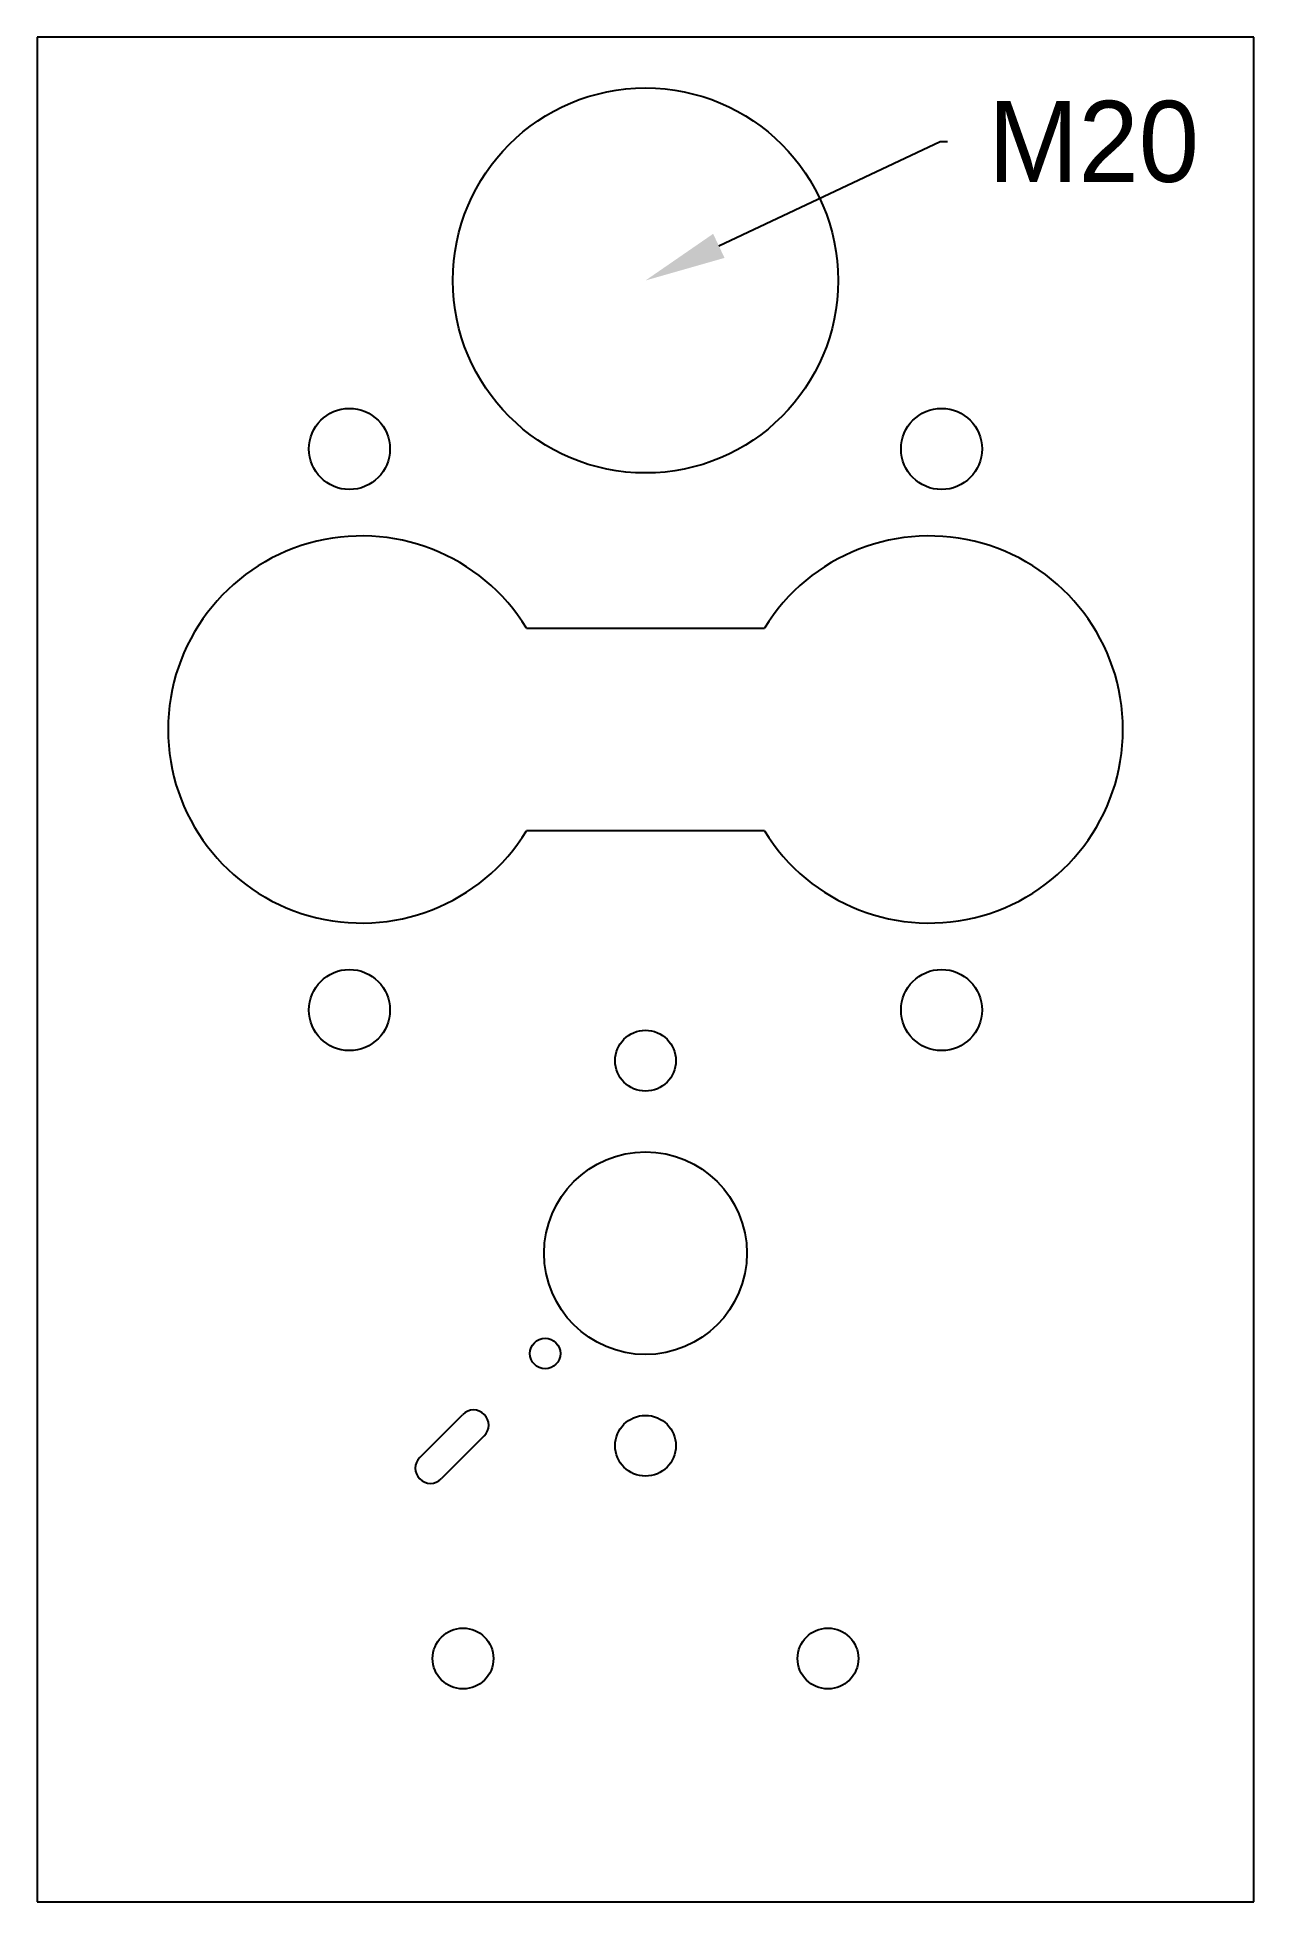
# Model space of a CAD drawing. Header units: millimetres. Extents: x 0 to 60, y 0 to 92.
import ezdxf
from ezdxf import colors
from ezdxf.entities.mleader import LeaderData, LeaderLine
from ezdxf.math import Vec2, Vec3

# ---------------------------------------------------------------- set-up
doc = ezdxf.new("R2010")
doc.units = ezdxf.units.MM

msp = doc.modelspace()

# ---------------------------------------------------------------- linework, layer by layer
at = {"color": 7, "linetype": 'Continuous', "lineweight": 25}
for p, q in [((0, 92), (0, 0)), ((60, 92), (0, 92)), ((60, 0), (60, 92)), ((24.136, 62.843), (35.864, 62.843)), ((35.864, 52.843), (24.136, 52.843)), ((18.863, 21.924), (20.984, 24.045)), ((22.045, 22.984), (19.924, 20.863)), ((0, 0), (60, 0))]:
    msp.add_line(p, q, dxfattribs=at)
for centre, radius in [((30, 80), 9.5), ((15.395, 71.686), 2), ((44.605, 71.686), 2), ((15.395, 44), 2), ((44.605, 44), 2), ((30, 41.5), 1.5), ((30, 32), 5), ((25.05, 27.05), 0.75), ((30, 22.5), 1.5), ((21, 12), 1.5), ((39, 12), 1.5)]:
    msp.add_circle(centre, radius, dxfattribs=at)
for centre, radius, start, end in [((16, 57.843), 9.55, 31.57137, 328.42863), ((44, 57.843), 9.55, 211.57137, 148.42863), ((21.515, 23.515), 0.75, 315, 135), ((19.393, 21.393), 0.75, 135, 315)]:
    msp.add_arc(centre, radius, start, end, dxfattribs=at)

# ---------------------------------------------------------------- leaders
ml = msp.add_multileader_mtext('Standard')
ml.set_content('M20', color=256)
ml.set_leader_properties()
ml.build(insert=Vec2(0, 0))
ml.multileader.update_dxf_attribs({"text_right_attachment_type": 6, "dogleg_length": 0.36})
ctx = ml.context
ctx.base_point, ctx.plane_origin = Vec3(44.9, 86.864), Vec3(30, 80)
ctx.right_attachment = 6
notes = []
notes.append((ctx, [(0, (1, 1, 0), (44.54, 86.864), (1, 0), 0.36, [(0, [(30, 80)], 0, [])])]))
ctx.mtext.insert, ctx.mtext.flow_direction = Vec3(46.9, 88.864), 5
for ctx, leaders in notes:
    for number, flags, end, landing, length, lines in leaders:
        leader = LeaderData()
        leader.index, (leader.has_last_leader_line, leader.has_dogleg_vector, leader.attachment_direction) = number, flags
        leader.last_leader_point, leader.dogleg_vector, leader.dogleg_length = Vec3(end), Vec3(landing), length
        for number, points, colour, breaks in lines:
            line = LeaderLine()
            line.index, line.vertices, line.color, line.breaks = number, Vec3.list(points), colors.encode_raw_color(colour), breaks
            leader.lines.append(line)
        ctx.leaders.append(leader)

doc.saveas('drawing.dxf')
